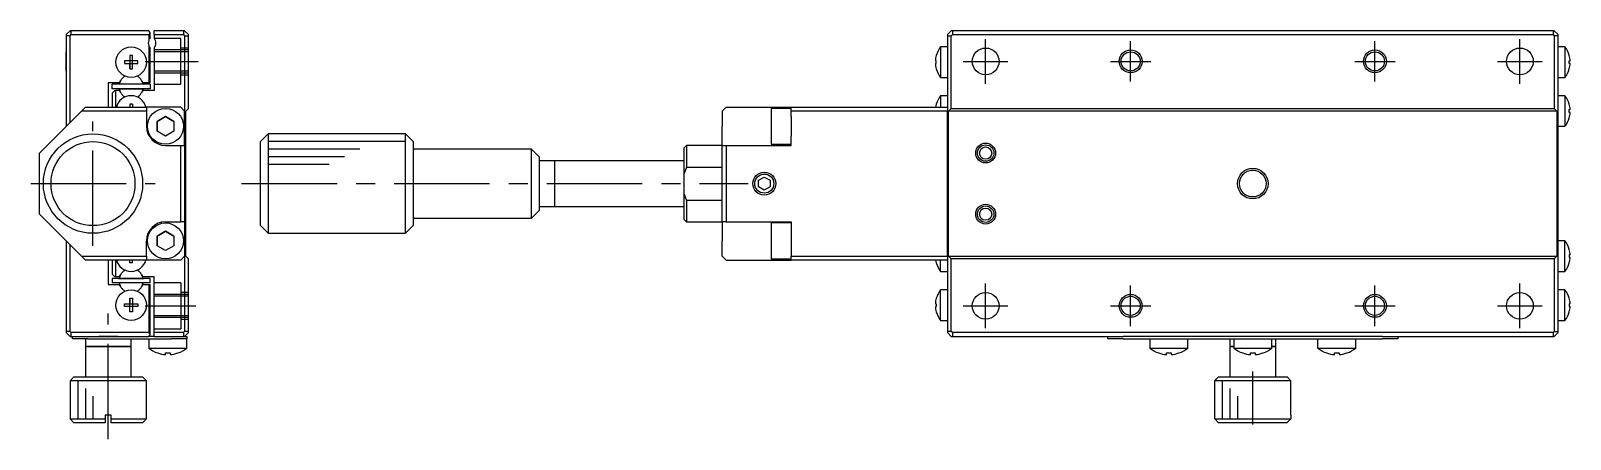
# Model space of a CAD drawing. Extents: x 14 to 441, y 13 to 135.
# Drawn here: x 239.1 to 440.8, y 57.2 to 110.7 of the extents above; entities that cross this region are included whole.
import ezdxf

# ---------------------------------------------------------------- set-up
doc = ezdxf.new("R2010")
doc.units = 0
doc.header["$LTSCALE"] = 10
doc.linetypes.add('CENTER', pattern=[2, 1.25, -0.25, 0.25, -0.25])
doc.linetypes.add('DASHED', pattern=[3.5, 2, -1.5])
doc.layers.get('0').update_dxf_attribs({"linetype": 'CONTINUOUS'})
doc.layers.add('CENTER', color=1, linetype='CENTER')

msp = doc.modelspace()

# ---------------------------------------------------------------- linework, layer by layer
at = {"color": 7, "linetype": 'CONTINUOUS'}
for p, q in [((244.25, 110.65), (243.75, 110.15)), ((243.75, 110.15), (243.75, 110)), ((244.25, 110), (243.75, 110)), ((243.75, 110), (243.75, 98.15)), ((244.4, 110.65), (244.25, 110.65)), ((244.25, 110), (244.4, 110.15)), ((244.25, 98.65), (244.25, 110)), ((244.4, 110.15), (244.4, 110.65)), ((254.55, 110.65), (244.4, 110.65)), ((244.4, 110.15), (254.55, 110.15)), ((254.75, 110.45), (254.55, 110.65)), ((254.55, 110.15), (254.75, 110.35)), ((254.55, 110.15), (254.55, 109.36225)), ((254.75, 110.35), (254.75, 110.45)), ((254.75, 109.711438), (254.75, 110.35)), ((255.25, 110.15), (255.25, 110.65)), ((259.1, 110.65), (255.25, 110.65)), ((255.25, 110.15), (255.25, 109.711438)), ((255.25, 110.15), (259.1, 110.15)), ((259.1, 110.65), (259.1, 110.15)), ((259.25, 110.65), (259.1, 110.65)), ((259.1, 110.15), (259.25, 110)), ((259.25, 110.65), (259.75, 110.15)), ((259.25, 110), (259.25, 100.15)), ((259.25, 110), (259.75, 110)), ((259.75, 110), (259.75, 110.15)), ((259.75, 100.5), (259.75, 110)), ((359.705071, 110.65), (359.205071, 110.15)), ((359.205071, 110.15), (359.205071, 110)), ((359.205071, 110), (359.205071, 107.35)), ((359.205071, 110), (359.705071, 110)), ((359.855071, 110.65), (359.705071, 110.65)), ((359.705071, 110), (359.855071, 110.15)), ((359.705071, 100.5), (359.705071, 110)), ((359.855071, 110.65), (359.855071, 110.15)), ((438.555071, 110.65), (359.855071, 110.65)), ((359.855071, 110.15), (438.555071, 110.15)), ((438.555071, 110.65), (438.555071, 110.15)), ((438.705071, 110.65), (438.555071, 110.65)), ((438.555071, 110.15), (438.705071, 110)), ((439.205071, 110.15), (438.705071, 110.65)), ((438.705071, 110), (438.705071, 100.5)), ((439.205071, 110), (438.705071, 110)), ((439.205071, 110), (439.205071, 110.15)), ((439.205071, 107.35), (439.205071, 110)), ((252.43, 107.436361), (252.07, 107.436361)), ((252.07, 107.436361), (252.07, 106.73)), ((252.07, 107.436361), (252.07, 106.73)), ((252.43, 106.73), (252.43, 107.436361)), ((254.55, 108.73775), (254.55, 103.85)), ((254.75, 103.85), (254.75, 108.388562)), ((255.25, 108.388562), (255.25, 102.85)), ((357.735549, 107.436361), (357.730926, 107.438616)), ((358.307071, 108.55), (358.307071, 104.55)), ((359.205071, 108.55), (358.307071, 108.55)), ((359.205071, 107.35), (359.205071, 105.75)), ((364.005317, 108.388562), (364.404824, 108.388562)), ((434.005317, 108.388562), (434.404824, 108.388562)), ((440.10307, 108.55), (439.205071, 108.55)), ((439.205071, 105.75), (439.205071, 107.35)), ((440.10307, 108.55), (440.10307, 104.55)), ((440.674592, 107.436361), (440.679215, 107.438616)), ((252.07, 106.73), (251.363639, 106.73)), ((251.363639, 106.73), (251.363639, 106.37)), ((251.363639, 106.37), (252.07, 106.37)), ((252.080372, 106.719628), (252.07, 106.73)), ((252.080372, 106.380372), (252.07, 106.37)), ((252.07, 106.37), (252.07, 105.663639)), ((252.07, 105.663639), (252.07, 106.37)), ((252.07, 105.663639), (252.43, 105.663639)), ((252.419628, 106.719628), (252.080372, 106.719628)), ((252.080372, 106.719628), (252.080372, 106.380372)), ((252.080372, 106.380372), (252.419628, 106.380372)), ((252.419628, 106.719628), (252.43, 106.73)), ((252.419628, 106.380372), (252.419628, 106.719628)), ((252.419628, 106.380372), (252.43, 106.37)), ((253.136361, 106.73), (252.43, 106.73)), ((252.43, 105.663639), (252.43, 106.37)), ((252.43, 106.37), (253.136361, 106.37)), ((253.136361, 106.37), (253.136361, 106.73)), ((357.735549, 106.73), (357.615212, 106.73)), ((357.615212, 106.37), (357.735549, 106.37)), ((357.730926, 105.661384), (357.735549, 105.663639)), ((357.735549, 106.37), (357.735549, 106.73)), ((359.205071, 105.75), (359.205071, 100.95)), ((439.205071, 100.95), (439.205071, 105.75)), ((440.674592, 106.73), (440.794929, 106.73)), ((440.674592, 106.37), (440.674592, 106.73)), ((440.794929, 106.37), (440.674592, 106.37)), ((440.679215, 105.661384), (440.674592, 105.663639)), ((250.705588, 103.85), (249.25, 103.85)), ((249.25, 103.85), (249.25, 100.65)), ((254.75, 103.65), (249.75, 103.65)), ((249.75, 103.05), (249.75, 103.65)), ((254.75, 103.05), (249.75, 103.05)), ((250.691104, 103.05), (249.75, 103.05)), ((250.6, 103.049998), (250.691104, 103.049998)), ((250.6, 103.049998), (250.691104, 103.049998)), ((250.6, 103.049998), (250.691104, 103.049998)), ((250.6, 103.049998), (250.691104, 103.049998)), ((250.6, 103.049998), (250.691104, 103.049998)), ((250.6, 103.049998), (250.691104, 103.049998)), ((250.6, 103.049998), (250.691104, 103.049998)), ((250.6, 103.049998), (250.691104, 103.049998)), ((250.6, 103.049998), (250.691104, 103.049998)), ((250.6, 103.049998), (250.691104, 103.049998)), ((250.6, 103.049998), (250.691104, 103.049998)), ((250.6, 103.049998), (250.691104, 103.049998)), ((250.6, 103.049998), (253.9, 103.049998)), ((250.6, 103.049998), (250.691104, 103.049998)), ((250.6, 103.049998), (250.691104, 103.049998)), ((250.6, 103.049998), (250.691104, 103.049998)), ((250.6, 103.049998), (250.691104, 103.049998)), ((250.6, 103.049998), (250.691104, 103.049998)), ((250.6, 103.049998), (250.691104, 103.049998)), ((250.6, 103.049998), (250.691104, 103.049998)), ((250.6, 103.049998), (250.691104, 103.049998)), ((250.6, 103.049998), (250.691104, 103.049998)), ((250.6, 103.049998), (250.691104, 103.049998)), ((250.705588, 103.85), (250.875185, 104.14375)), ((253.624815, 104.14375), (253.794412, 103.85)), ((254.55, 103.85), (253.794412, 103.85)), ((254.75, 103.05), (253.808896, 103.05)), ((253.808896, 103.049998), (253.9, 103.049998)), ((253.808896, 103.049998), (253.9, 103.049998)), ((253.808896, 103.049998), (253.9, 103.049998)), ((253.808896, 103.049998), (253.9, 103.049998)), ((253.808896, 103.049998), (253.9, 103.049998)), ((253.808896, 103.049998), (253.9, 103.049998)), ((253.808896, 103.049998), (253.9, 103.049998)), ((253.808896, 103.049998), (253.9, 103.049998)), ((253.808896, 103.049998), (253.9, 103.049998)), ((253.808896, 103.049998), (253.9, 103.049998)), ((253.808896, 103.049998), (253.9, 103.049998)), ((253.808896, 103.049998), (253.9, 103.049998)), ((253.808896, 103.049998), (253.9, 103.049998)), ((253.808896, 103.049998), (253.9, 103.049998)), ((253.808896, 103.049998), (253.9, 103.049998)), ((253.808896, 103.049998), (253.9, 103.049998)), ((253.808896, 103.049998), (253.9, 103.049998)), ((253.808896, 103.049998), (253.9, 103.049998)), ((253.808896, 103.049998), (253.9, 103.049998)), ((253.808896, 103.049998), (253.9, 103.049998)), ((253.808896, 103.049998), (253.9, 103.049998)), ((253.808896, 103.049998), (253.9, 103.049998)), ((253.808896, 103.049998), (253.9, 103.049998)), ((253.808896, 103.049998), (253.9, 103.049998)), ((253.808896, 103.049998), (253.9, 103.049998)), ((253.808896, 103.049998), (253.9, 103.049998)), ((253.808896, 103.049998), (253.9, 103.049998)), ((253.808896, 103.049998), (253.9, 103.049998)), ((253.808896, 103.049998), (253.9, 103.049998)), ((253.808896, 103.049998), (253.9, 103.049998)), ((253.808896, 103.049998), (253.9, 103.049998)), ((254.75, 103.85), (254.55, 103.85)), ((254.75, 103.65), (254.75, 103.05)), ((358.307071, 104.55), (359.205071, 104.55)), ((439.205071, 104.55), (440.10307, 104.55)), ((250.1, 102.85), (249.75, 102.5)), ((249.75, 102.5), (249.75, 100.65)), ((250.1, 102.85), (250.25, 102.85)), ((250.705588, 102.85), (250.25, 102.85)), ((250.25, 100.65), (250.25, 102.85)), ((250.875185, 102.55625), (250.705588, 102.85)), ((252.43, 101.036361), (252.07, 101.036361)), ((252.07, 101.036361), (252.07, 100.65)), ((252.07, 101.036361), (252.07, 100.65)), ((252.43, 101.036361), (252.43, 100.65)), ((253.794412, 102.85), (253.624815, 102.55625)), ((255.25, 102.85), (253.794412, 102.85)), ((357.735549, 101.036361), (357.730926, 101.038616)), ((358.307071, 102.15), (358.307071, 100.65)), ((359.205071, 102.15), (358.307071, 102.15)), ((359.205071, 100.95), (359.205071, 100.15)), ((440.10307, 102.15), (439.205071, 102.15)), ((439.205071, 99.35), (439.205071, 100.95)), ((440.10307, 102.15), (440.10307, 98.15)), ((440.674592, 101.036361), (440.679215, 101.038616)), ((245.75, 100.15), (240.25, 94.65)), ((245.75, 100.15), (246.25, 100.65)), ((254.25, 100.15), (245.75, 100.15)), ((246.25, 100.65), (254.25, 100.65)), ((254.25, 100.65), (254.25, 100.15)), ((258.75, 100.65), (254.25, 100.65)), ((254.25, 100.15), (254.25, 98.15)), ((255.65, 98.785085), (256.75, 99.420171)), ((256.75, 99.420171), (255.65, 98.785085)), ((256.75, 99.420171), (257.85, 98.785085)), ((257.85, 98.785085), (256.75, 99.420171)), ((259.25, 100.15), (258.75, 100.65)), ((259.25, 95.65), (259.25, 100.15)), ((259.4, 100.15), (259.75, 100.5)), ((259.4, 81.15), (259.4, 100.15)), ((330.205071, 100.65), (329.705071, 100.15)), ((329.705071, 100.15), (329.705071, 98.15)), ((330.205071, 100.65), (338.705071, 100.65)), ((336.105071, 100.5), (336.105071, 98.15)), ((338.705071, 100.5), (336.105071, 100.5)), ((338.705071, 100.15), (338.705071, 100.65)), ((338.705071, 100.65), (359.205071, 100.65)), ((338.705071, 99.45), (338.705071, 100.15)), ((359.205071, 100.15), (338.705071, 100.15)), ((338.705071, 99.45), (338.705071, 96.85)), ((359.205071, 99.35), (359.205071, 100.15)), ((359.205071, 100.15), (359.205071, 99.35)), ((359.205071, 81.95), (359.205071, 99.35)), ((359.205071, 99.35), (359.205071, 81.95)), ((359.355071, 100.15), (359.705071, 100.5)), ((359.355071, 81.15), (359.355071, 100.15)), ((439.055071, 100.15), (359.355071, 100.15)), ((359.705071, 100.5), (438.705071, 100.5)), ((438.705071, 100.5), (439.055071, 100.15)), ((439.055071, 100.15), (439.055071, 81.15)), ((439.205071, 81.95), (439.205071, 99.35)), ((440.674592, 100.33), (440.794929, 100.33)), ((440.674592, 99.97), (440.674592, 100.33)), ((440.794929, 99.97), (440.674592, 99.97)), ((440.679215, 99.261384), (440.674592, 99.263639)), ((255.65, 97.514915), (255.65, 98.785085)), ((255.65, 98.785085), (255.65, 97.514915)), ((256.75, 96.879829), (255.65, 97.514915)), ((257.85, 97.514915), (256.75, 96.879829)), ((257.85, 98.785085), (257.85, 97.514915)), ((270.205071, 97.15), (269.205071, 96.15)), ((270.205071, 97.15), (270.205071, 90.65)), ((288.205071, 97.15), (270.205071, 97.15)), ((288.205071, 90.65), (288.205071, 97.15)), ((289.205071, 96.15), (288.205071, 97.15)), ((329.705071, 95.65), (329.705071, 98.15)), ((336.105071, 98.15), (336.105071, 95.8)), ((338.705071, 95.65), (338.705071, 96.85)), ((439.205071, 98.15), (440.10307, 98.15)), ((256.75, 95.65), (258.75, 95.65)), ((258.75, 85.65), (258.75, 95.65)), ((258.75, 95.65), (259.25, 95.65)), ((259.25, 95.65), (259.25, 85.65)), ((269.205071, 90.65), (269.205071, 96.15)), ((289.205071, 96.15), (289.205071, 90.65)), ((304.705071, 95.15), (289.205071, 95.15)), ((304.705071, 90.65), (304.705071, 95.15)), ((305.705071, 94.15), (304.705071, 95.15)), ((325.005071, 95.65), (324.705071, 95.35)), ((324.705071, 91.965656), (324.705071, 95.35)), ((325.005071, 95.65), (325.005071, 92.788605)), ((329.705071, 95.65), (325.005071, 95.65)), ((329.705071, 85.65), (329.705071, 95.65)), ((329.705071, 95.65), (330.205071, 95.65)), ((330.205071, 95.65), (330.205071, 85.65)), ((330.205071, 95.65), (338.705071, 95.65)), ((336.105071, 95.8), (338.705071, 95.8)), ((240.25, 86.65), (240.25, 94.65)), ((305.705071, 94.15), (305.705071, 90.65)), ((307.705071, 93.65), (305.705071, 93.65)), ((307.705071, 93.65), (307.700071, 93.65)), ((307.705071, 93.650005), (307.705071, 90.750027)), ((307.710071, 93.65), (307.705071, 93.65)), ((324.705071, 93.65), (307.705071, 93.65)), ((325.005071, 92.788605), (324.705071, 91.965656)), ((325.005071, 92.788605), (329.705071, 92.788605)), ((324.705071, 89.252835), (324.705071, 91.965656)), ((334.455071, 91.083013), (335.205071, 91.516025)), ((334.455071, 90.216987), (334.455071, 91.083013)), ((335.205071, 91.516025), (335.955071, 91.083013)), ((335.955071, 91.083013), (335.955071, 90.216987)), ((269.205071, 85.15), (269.205071, 90.65)), ((270.205071, 90.65), (270.205071, 84.15)), ((288.205071, 84.15), (288.205071, 90.65)), ((289.205071, 90.65), (289.205071, 85.15)), ((304.705071, 86.15), (304.705071, 90.65)), ((305.705071, 90.65), (305.705071, 87.15)), ((307.705071, 90.750027), (307.705071, 90.65)), ((307.705071, 90.65), (307.705071, 90.549973)), ((307.705071, 90.549973), (307.705071, 87.649995)), ((324.705071, 85.95), (324.705071, 89.252835)), ((324.705071, 89.252835), (325.005071, 88.429885)), ((335.205071, 89.783975), (334.455071, 90.216987)), ((335.955071, 90.216987), (335.205071, 89.783975)), ((304.705071, 86.15), (305.705071, 87.15)), ((305.705071, 87.65), (307.705071, 87.65)), ((307.700071, 87.65), (307.705071, 87.65)), ((307.705071, 87.65), (307.710071, 87.65)), ((307.705071, 87.65), (324.705071, 87.65)), ((325.005071, 88.429885), (325.005071, 85.65)), ((329.705071, 88.429885), (325.005071, 88.429885)), ((240.25, 86.65), (245.75, 81.15)), ((256.75, 85.65), (258.75, 85.65)), ((259.25, 85.65), (258.75, 85.65)), ((259.25, 85.65), (259.25, 81.15)), ((269.205071, 85.15), (270.205071, 84.15)), ((288.205071, 84.15), (289.205071, 85.15)), ((289.205071, 86.15), (304.705071, 86.15)), ((324.705071, 85.95), (325.005071, 85.65)), ((325.005071, 85.65), (329.705071, 85.65)), ((330.205071, 85.65), (329.705071, 85.65)), ((329.705071, 85.65), (329.705071, 83.15)), ((330.205071, 85.65), (338.705071, 85.65)), ((336.105071, 85.5), (336.105071, 83.15)), ((338.705071, 85.5), (336.105071, 85.5)), ((338.705071, 85.65), (338.705071, 84.45)), ((243.75, 83.15), (243.75, 71.3)), ((254.25, 81.15), (254.25, 83.15)), ((255.65, 83.785085), (256.75, 84.420171)), ((256.75, 84.420171), (255.65, 83.785085)), ((255.65, 82.514915), (255.65, 83.785085)), ((255.65, 83.785085), (255.65, 82.514915)), ((256.75, 84.420171), (257.85, 83.785085)), ((257.85, 83.785085), (256.75, 84.420171)), ((257.85, 83.785085), (257.85, 82.514915)), ((270.205071, 84.15), (288.205071, 84.15)), ((329.705071, 81.15), (329.705071, 83.15)), ((336.105071, 83.15), (336.105071, 80.8)), ((338.705071, 84.45), (338.705071, 81.85)), ((440.10307, 83.15), (439.205071, 83.15)), ((440.10307, 79.15), (440.10307, 83.15)), ((244.25, 71.3), (244.25, 82.65)), ((245.75, 81.15), (254.25, 81.15)), ((246.25, 80.65), (245.75, 81.15)), ((254.25, 81.15), (254.25, 80.65)), ((256.75, 81.879829), (255.65, 82.514915)), ((257.85, 82.514915), (256.75, 81.879829)), ((258.75, 80.65), (259.25, 81.15)), ((259.25, 81.15), (259.25, 71.3)), ((259.75, 80.8), (259.4, 81.15)), ((259.75, 71.3), (259.75, 80.8)), ((329.705071, 81.15), (330.205071, 80.65)), ((336.105071, 80.8), (338.705071, 80.8)), ((338.705071, 81.85), (338.705071, 81.15)), ((338.705071, 81.15), (359.205071, 81.15)), ((338.705071, 80.65), (338.705071, 81.15)), ((359.205071, 81.15), (359.205071, 81.95)), ((359.205071, 81.95), (359.205071, 81.15)), ((359.205071, 81.15), (359.205071, 80.35)), ((359.705071, 80.8), (359.355071, 81.15)), ((359.355071, 81.15), (439.055071, 81.15)), ((359.705071, 71.3), (359.705071, 80.8)), ((438.705071, 80.8), (359.705071, 80.8)), ((439.055071, 81.15), (438.705071, 80.8)), ((438.705071, 80.8), (438.705071, 71.3)), ((439.205071, 80.35), (439.205071, 81.95)), ((440.679215, 82.038616), (440.674592, 82.036361)), ((440.794929, 81.33), (440.674592, 81.33)), ((440.674592, 81.33), (440.674592, 80.97)), ((440.674592, 80.97), (440.794929, 80.97)), ((254.25, 80.65), (246.25, 80.65)), ((249.25, 80.65), (249.25, 77.45)), ((249.75, 80.65), (249.75, 78.8)), ((249.75, 78.8), (250.1, 78.45)), ((250.25, 78.45), (250.25, 80.65)), ((250.705588, 78.45), (250.875185, 78.74375)), ((252.07, 80.263639), (252.07, 80.65)), ((252.07, 80.263639), (252.07, 80.65)), ((252.43, 80.263639), (252.07, 80.263639)), ((252.43, 80.263639), (252.43, 80.65)), ((253.624815, 78.74375), (253.794412, 78.45)), ((258.75, 80.65), (254.25, 80.65)), ((330.205071, 80.65), (338.705071, 80.65)), ((359.205071, 80.65), (338.705071, 80.65)), ((357.735549, 80.263639), (357.730926, 80.261384)), ((358.307071, 79.15), (358.307071, 80.65)), ((358.307071, 79.15), (359.205071, 79.15)), ((359.205071, 80.35), (359.205071, 75.55)), ((439.205071, 75.55), (439.205071, 80.35)), ((439.205071, 79.15), (440.10307, 79.15)), ((440.674592, 80.263639), (440.679215, 80.261384)), ((249.25, 77.45), (250.705588, 77.45)), ((249.75, 78.25), (249.75, 77.65)), ((254.75, 78.25), (249.75, 78.25)), ((250.691104, 78.25), (249.75, 78.25)), ((254.75, 77.65), (249.75, 77.65)), ((250.25, 78.45), (250.1, 78.45)), ((250.705588, 78.45), (250.25, 78.45)), ((250.6, 78.250002), (250.691104, 78.250002)), ((250.6, 78.250002), (250.691104, 78.250002)), ((250.6, 78.250002), (250.691104, 78.250002)), ((250.6, 78.250002), (250.691104, 78.250002)), ((250.6, 78.250002), (250.691104, 78.250002)), ((250.6, 78.250002), (250.691104, 78.250002)), ((250.6, 78.250002), (250.691104, 78.250002)), ((250.6, 78.250002), (250.691104, 78.250002)), ((250.6, 78.250002), (250.691104, 78.250002)), ((250.6, 78.250002), (250.691104, 78.250002)), ((250.6, 78.250002), (250.691104, 78.250002)), ((250.6, 78.250002), (250.691104, 78.250002)), ((250.6, 78.250002), (253.9, 78.250002)), ((250.6, 78.250002), (250.691104, 78.250002)), ((250.6, 78.250002), (250.691104, 78.250002)), ((250.6, 78.250002), (250.691104, 78.250002)), ((250.6, 78.250002), (250.691104, 78.250002)), ((250.6, 78.250002), (250.691104, 78.250002)), ((250.6, 78.250002), (250.691104, 78.250002)), ((250.6, 78.250002), (250.691104, 78.250002)), ((250.6, 78.250002), (250.691104, 78.250002)), ((250.6, 78.250002), (250.691104, 78.250002)), ((250.6, 78.250002), (250.691104, 78.250002)), ((250.6, 78.250002), (250.691104, 78.250002)), ((250.875185, 77.15625), (250.705588, 77.45)), ((253.794412, 77.45), (253.624815, 77.15625)), ((255.25, 78.45), (253.794412, 78.45)), ((253.794412, 77.45), (254.55, 77.45)), ((253.808896, 78.250002), (253.9, 78.250002)), ((253.808896, 78.250002), (253.9, 78.250002)), ((253.808896, 78.250002), (253.9, 78.250002)), ((253.808896, 78.250002), (253.9, 78.250002)), ((253.808896, 78.250002), (253.9, 78.250002)), ((253.808896, 78.250002), (253.9, 78.250002)), ((253.808896, 78.250002), (253.9, 78.250002)), ((253.808896, 78.250002), (253.9, 78.250002)), ((253.808896, 78.250002), (253.9, 78.250002)), ((253.808896, 78.250002), (253.9, 78.250002)), ((253.808896, 78.250002), (253.9, 78.250002)), ((253.808896, 78.250002), (253.9, 78.250002)), ((253.808896, 78.250002), (253.9, 78.250002)), ((253.808896, 78.250002), (253.9, 78.250002)), ((253.808896, 78.250002), (253.9, 78.250002)), ((253.808896, 78.250002), (253.9, 78.250002)), ((253.808896, 78.250002), (253.9, 78.250002)), ((253.808896, 78.250002), (253.9, 78.250002)), ((253.808896, 78.250002), (253.9, 78.250002)), ((253.808896, 78.250002), (253.9, 78.250002)), ((253.808896, 78.250002), (253.9, 78.250002)), ((253.808896, 78.250002), (253.9, 78.250002)), ((253.808896, 78.250002), (253.9, 78.250002)), ((253.808896, 78.250002), (253.9, 78.250002)), ((253.808896, 78.250002), (253.9, 78.250002)), ((253.808896, 78.250002), (253.9, 78.250002)), ((253.808896, 78.250002), (253.9, 78.250002)), ((253.808896, 78.250002), (253.9, 78.250002)), ((253.808896, 78.250002), (253.9, 78.250002)), ((253.808896, 78.250002), (253.9, 78.250002)), ((253.808896, 78.250002), (253.9, 78.250002)), ((254.75, 78.25), (253.808896, 78.25)), ((254.55, 77.45), (254.55, 71.15)), ((254.55, 77.45), (254.75, 77.45)), ((254.75, 77.65), (254.75, 78.25)), ((254.75, 70.95), (254.75, 77.45)), ((255.25, 71.15), (255.25, 78.45)), ((358.307071, 72.75), (358.307071, 76.75)), ((359.205071, 76.75), (358.307071, 76.75)), ((440.10307, 76.75), (439.205071, 76.75)), ((440.10307, 72.75), (440.10307, 76.75)), ((251.363639, 74.57), (251.363639, 74.93)), ((251.363639, 74.93), (252.07, 74.93)), ((252.07, 75.636361), (252.43, 75.636361)), ((252.07, 74.93), (252.07, 75.636361)), ((252.07, 75.636361), (252.07, 74.93)), ((252.080372, 74.919628), (252.07, 74.93)), ((252.080372, 74.919628), (252.419628, 74.919628)), ((252.080372, 74.580372), (252.080372, 74.919628)), ((252.419628, 74.919628), (252.43, 74.93)), ((252.419628, 74.919628), (252.419628, 74.580372)), ((252.43, 75.636361), (252.43, 74.93)), ((252.43, 74.93), (253.136361, 74.93)), ((253.136361, 74.93), (253.136361, 74.57)), ((357.615212, 74.93), (357.735549, 74.93)), ((357.730926, 75.638616), (357.735549, 75.636361)), ((357.735549, 74.93), (357.735549, 74.57)), ((359.205071, 75.55), (359.205071, 73.95)), ((439.205071, 73.95), (439.205071, 75.55)), ((440.679215, 75.638616), (440.674592, 75.636361)), ((440.794929, 74.93), (440.674592, 74.93)), ((440.674592, 74.93), (440.674592, 74.57)), ((252.07, 74.57), (251.363639, 74.57)), ((252.080372, 74.580372), (252.07, 74.57)), ((252.07, 73.863639), (252.07, 74.57)), ((252.07, 73.863639), (252.07, 74.57)), ((252.43, 73.863639), (252.07, 73.863639)), ((252.419628, 74.580372), (252.080372, 74.580372)), ((252.419628, 74.580372), (252.43, 74.57)), ((252.43, 74.57), (252.43, 73.863639)), ((253.136361, 74.57), (252.43, 74.57)), ((357.735549, 74.57), (357.615212, 74.57)), ((357.735549, 73.863639), (357.730926, 73.861384)), ((358.307071, 72.75), (359.205071, 72.75)), ((359.205071, 73.95), (359.205071, 71.3)), ((439.205071, 71.3), (439.205071, 73.95)), ((439.205071, 72.75), (440.10307, 72.75)), ((440.674592, 74.57), (440.794929, 74.57)), ((440.674592, 73.863639), (440.679215, 73.861384)), ((243.75, 71.3), (243.75, 71.15)), ((244.25, 71.3), (243.75, 71.3)), ((244.25, 70.65), (243.75, 71.15)), ((244.4, 71.15), (244.25, 71.3)), ((244.25, 70.65), (244.4, 70.65)), ((254.55, 71.15), (244.4, 71.15)), ((244.4, 70.65), (244.4, 71.15)), ((244.4, 70.65), (254.55, 70.65)), ((244.55, 70.35), (244.55, 70.65)), ((254.75, 70.95), (254.55, 71.15)), ((254.55, 70.65), (254.75, 70.85)), ((255.25, 70.65), (254.55, 70.65)), ((254.75, 70.85), (254.75, 70.95)), ((259.1, 71.15), (255.25, 71.15)), ((255.25, 70.65), (255.25, 71.15)), ((255.25, 70.65), (259.1, 70.65)), ((259.25, 71.3), (259.1, 71.15)), ((259.1, 71.15), (259.1, 70.65)), ((259.1, 70.65), (259.25, 70.65)), ((259.75, 71.3), (259.25, 71.3)), ((259.75, 71.15), (259.25, 70.65)), ((259.25, 70.65), (259.55, 70.65)), ((259.55, 70.65), (259.55, 70.35)), ((259.75, 71.15), (259.75, 71.3)), ((359.705071, 71.3), (359.205071, 71.3)), ((359.205071, 71.3), (359.205071, 71.15)), ((359.205071, 71.15), (359.705071, 70.65)), ((359.855071, 71.15), (359.705071, 71.3)), ((359.705071, 70.65), (359.855071, 70.65)), ((438.555071, 71.15), (359.855071, 71.15)), ((359.855071, 71.15), (359.855071, 70.65)), ((359.855071, 70.65), (381.151505, 70.65)), ((380.205071, 70.35), (380.205071, 70.65)), ((381.151505, 70.65), (382.205071, 70.65)), ((416.205071, 70.65), (382.205071, 70.65)), ((416.205071, 70.65), (417.258636, 70.65)), ((417.258636, 70.65), (438.555071, 70.65)), ((418.205071, 70.65), (418.205071, 70.35)), ((438.705071, 71.3), (438.555071, 71.15)), ((438.555071, 71.15), (438.555071, 70.65)), ((438.555071, 70.65), (438.705071, 70.65)), ((438.705071, 71.3), (439.205071, 71.3)), ((438.705071, 70.65), (439.205071, 71.15)), ((439.205071, 71.15), (439.205071, 71.3)), ((246.55, 70.35), (244.55, 70.35)), ((246.25, 70.35), (246.25, 69.35)), ((249.25, 69.35), (246.25, 69.35)), ((246.25, 69.35), (249.25, 69.35)), ((246.25, 69.35), (246.25, 65.35)), ((246.55, 70.35), (257.55, 70.35)), ((252.25, 69.35), (249.25, 69.35)), ((249.25, 69.35), (252.25, 69.35)), ((252.25, 69.35), (252.25, 70.35)), ((252.25, 65.35), (252.25, 69.35)), ((254.55, 70.35), (254.55, 69.127501)), ((254.55, 69.127501), (259.55, 69.127501)), ((259.55, 70.35), (257.55, 70.35)), ((259.55, 69.127501), (259.55, 70.35)), ((382.205071, 70.35), (380.205071, 70.35)), ((382.205071, 70.35), (388.205071, 70.35)), ((385.705071, 70.35), (385.705071, 69.127501)), ((385.705071, 69.127501), (390.705071, 69.127501)), ((388.205071, 70.35), (399.205071, 70.35)), ((390.705071, 69.127501), (390.705071, 70.35)), ((396.205071, 70.35), (396.205071, 69.35)), ((396.705071, 69.35), (396.205071, 69.35)), ((396.205071, 69.35), (396.705071, 69.35)), ((396.205071, 69.35), (396.205071, 65.35)), ((396.705071, 70.35), (396.705071, 69.127501)), ((396.705071, 69.127501), (401.705071, 69.127501)), ((399.205071, 70.35), (410.205071, 70.35)), ((401.705071, 69.127501), (401.705071, 70.35)), ((402.205071, 69.35), (401.705071, 69.35)), ((401.705071, 69.35), (402.205071, 69.35)), ((402.205071, 69.35), (402.205071, 70.35)), ((402.205071, 65.35), (402.205071, 69.35)), ((407.705071, 70.35), (407.705071, 69.127501)), ((407.705071, 69.127501), (412.705071, 69.127501)), ((410.205071, 70.35), (416.205071, 70.35)), ((412.705071, 69.127501), (412.705071, 70.35)), ((418.205071, 70.35), (416.205071, 70.35)), ((255.7, 68.484698), (255.733755, 68.484698)), ((256.75, 68.484698), (257.35, 68.484698)), ((256.75, 68.272564), (256.75, 68.484698)), ((257.35, 68.484698), (257.35, 68.272564)), ((258.366245, 68.484698), (258.4, 68.484698)), ((386.855071, 68.484698), (386.888826, 68.484698)), ((387.905071, 68.484698), (388.505071, 68.484698)), ((387.905071, 68.272564), (387.905071, 68.484698)), ((388.505071, 68.484698), (388.505071, 68.272564)), ((389.521315, 68.484698), (389.555071, 68.484698)), ((397.855071, 68.484698), (397.888826, 68.484698)), ((398.905071, 68.484698), (399.505071, 68.484698)), ((398.905071, 68.272564), (398.905071, 68.484698)), ((399.505071, 68.484698), (399.505071, 68.272564)), ((400.521315, 68.484698), (400.555071, 68.484698)), ((408.855071, 68.484698), (408.888826, 68.484698)), ((409.905071, 68.484698), (410.505071, 68.484698)), ((409.905071, 68.272564), (409.905071, 68.484698)), ((410.505071, 68.484698), (410.505071, 68.272564)), ((411.521315, 68.484698), (411.555071, 68.484698)), ((244.75, 65.35), (244.25, 64.85)), ((249.25, 64.85), (244.25, 64.85)), ((244.25, 64.85), (244.25, 59.85)), ((244.75, 65.35), (249.25, 65.35)), ((249.25, 65.35), (253.75, 65.35)), ((254.25, 64.85), (249.25, 64.85)), ((254.25, 64.85), (253.75, 65.35)), ((254.25, 59.85), (254.25, 64.85)), ((394.705071, 65.35), (394.205071, 64.85)), ((404.205071, 64.85), (394.205071, 64.85)), ((394.205071, 64.85), (394.205071, 60.35)), ((394.705071, 65.35), (403.705071, 65.35)), ((404.205071, 64.85), (403.705071, 65.35)), ((404.205071, 60.35), (404.205071, 64.85)), ((244.25, 59.85), (248.85, 59.85)), ((244.25, 59.85), (244.75, 59.35)), ((248.85, 59.35), (244.75, 59.35)), ((249.65, 60.35), (248.85, 60.35)), ((248.85, 60.35), (248.85, 59.85)), ((248.85, 59.85), (248.85, 59.35)), ((249.65, 59.85), (249.65, 60.35)), ((249.65, 59.85), (254.25, 59.85)), ((249.65, 59.35), (249.65, 59.85)), ((253.75, 59.35), (249.65, 59.35)), ((253.75, 59.35), (254.25, 59.85)), ((394.221096, 60.35), (394.205071, 60.35)), ((394.221096, 59.85), (394.221096, 60.35)), ((394.722884, 59.35), (394.221096, 59.85)), ((394.221096, 59.85), (404.189045, 59.85)), ((403.687258, 59.35), (394.722884, 59.35)), ((404.189045, 59.85), (403.687258, 59.35)), ((404.205071, 60.35), (404.189045, 60.35)), ((404.189045, 60.35), (404.189045, 59.85))]:
    msp.add_line(p, q, dxfattribs=at)
at = {"color": 3, "linetype": 'DASHED'}
for p, q in [((258.75, 109.65), (255.300276, 109.65)), ((258.75, 103.65), (258.75, 109.65)), ((243.75, 105.4), (243.75, 107.9)), ((243.75, 105.4), (243.75, 107.9)), ((243.75, 105.4), (243.75, 107.9)), ((255.750005, 108.149995), (255.25, 108.149995)), ((259.75, 107.9), (255.25, 107.9)), ((259.75, 108.149995), (255.750005, 108.149995)), ((259.75, 108.4), (258.75, 108.4)), ((255.25, 105.4), (259.75, 105.4)), ((255.25, 105.150005), (259.75, 105.150005)), ((258.75, 104.9), (259.75, 104.9)), ((255.25, 103.65), (258.75, 103.65)), ((258.75, 77.65), (255.25, 77.65)), ((258.75, 77.65), (258.75, 71.65)), ((259.75, 76.149995), (255.25, 76.149995)), ((259.75, 75.9), (255.25, 75.9)), ((259.75, 76.4), (258.75, 76.4)), ((255.25, 73.4), (259.75, 73.4)), ((255.25, 73.150005), (255.750005, 73.150005)), ((255.750005, 73.150005), (259.75, 73.150005)), ((258.75, 72.9), (259.75, 72.9)), ((250.5, 70.65), (248, 70.65)), ((255.25, 71.65), (258.75, 71.65))]:
    msp.add_line(p, q, dxfattribs=at)
at = {"color": 3, "linetype": 'CONTINUOUS'}
for p, q in [((288.205071, 96.15), (270.205071, 96.15)), ((282.205071, 95.15), (270.205071, 95.15)), ((280.205071, 94.15), (270.205071, 94.15)), ((278.205071, 93.15), (270.205071, 93.15)), ((245.25, 64.85), (245.25, 59.85)), ((395.205071, 64.85), (395.205071, 59.85)), ((246.25, 63.85), (246.25, 59.85)), ((247.25, 62.85), (247.25, 59.85)), ((396.205071, 63.85), (396.205071, 59.85)), ((397.205071, 62.85), (397.205071, 59.85))]:
    msp.add_line(p, q, dxfattribs=at)
at = {"color": 7, "linetype": 'CONTINUOUS'}
for centre, radius in [((252.25, 106.55), 2), ((364.205071, 106.65), 1.75), ((383.205071, 106.65), 1.25), ((415.205071, 106.65), 1.25), ((434.205071, 106.65), 1.75), ((256.75, 98.15), 2.35), ((247.25, 90.65), 6.5), ((247.25, 90.65), 5.5), ((364.205071, 94.65), 1.075), ((364.205071, 94.65), 0.8), ((335.205071, 90.65), 1.25), ((399.205071, 90.65), 2), ((399.205071, 90.65), 1.75), ((364.205071, 86.65), 1.075), ((364.205071, 86.65), 0.8), ((256.75, 83.15), 2.35), ((252.25, 74.75), 2), ((364.205071, 74.65), 1.75), ((383.205071, 74.65), 1.25), ((415.205071, 74.65), 1.25), ((434.205071, 74.65), 1.75)]:
    msp.add_circle(centre, radius, dxfattribs=at)
at = {"color": 3, "linetype": 'CONTINUOUS'}
for centre, radius in [((383.205071, 106.65), 1.5), ((415.205071, 106.65), 1.5), ((364.205071, 94.65), 1.3), ((335.205071, 90.65), 1.5), ((364.205071, 86.65), 1.3), ((383.205071, 74.65), 1.5), ((415.205071, 74.65), 1.5)]:
    msp.add_circle(centre, radius, dxfattribs=at)
at = {"color": 7, "linetype": 'CONTINUOUS'}
for centre, radius, start, end in [((255.5, 109.05), 1, 161.805128, 198.194872), ((255.5, 109.05), 1, 138.590378, 161.805128), ((254.5, 109.05), 1, 318.590378, 41.409622), ((255.5, 109.05), 1, 198.194872, 221.409622), ((360.805071, 106.55), 3.194933, 163.893288, 176.770291), ((360.805071, 106.55), 3.2, 141.317813, 163.877467), ((437.605071, 106.55), 3.2, 16.122533, 38.682187), ((437.605071, 106.55), 3.194933, 3.229709, 16.106712), ((360.805071, 106.55), 3.194933, 183.229709, 196.106712), ((360.805071, 106.55), 3.2, 196.122533, 218.682187), ((437.605071, 106.55), 3.2, 321.317813, 343.877467), ((437.605071, 106.55), 3.194933, 343.893288, 356.770291), ((252.25, 103.349999), 1.5875, 149.999969, 169.106911), ((252.25, 103.349999), 1.5875, 190.893083, 210), ((252.25, 103.35), 1.5875, 135, 150), ((252.364905, 103.235095), 1.75, 121.881533, 135), ((252.25, 103.349999), 1.5875, 120.433182, 134.999975), ((252.25, 103.349999), 1.5875, 45.000025, 59.566818), ((252.135095, 103.235095), 1.75, 45, 58.118467), ((252.25, 103.35), 1.5875, 30, 45), ((252.25, 103.349999), 1.5875, 10.893062, 30), ((252.25, 103.349999), 1.5875, 330.000031, 349.106903), ((252.25, 100.15), 2, 14.477512, 165.522488), ((252.25, 103.35), 1.5875, 210, 225), ((252.364905, 103.464905), 1.75, 225, 238.118467), ((252.25, 103.349999), 1.5875, 225.000249, 239.566737), ((252.25, 103.349999), 1.5875, 300.433263, 314.999751), ((252.135095, 103.464905), 1.75, 301.881533, 315), ((252.25, 103.35), 1.5875, 315, 330), ((360.805071, 100.15), 3.194933, 163.893288, 170.996327), ((360.805071, 100.15), 3.2, 141.317813, 163.877467), ((437.605071, 100.15), 3.2, 16.122533, 38.682187), ((437.605071, 100.15), 3.194933, 3.229709, 16.106712), ((437.605071, 100.15), 3.2, 321.317813, 343.877467), ((437.605071, 100.15), 3.194933, 343.893288, 356.770291), ((256.75, 98.15), 2.5, 180, 270), ((256.75, 83.15), 2.5, 90, 180), ((437.605071, 81.15), 3.2, 16.122533, 38.682187), ((437.605071, 81.15), 3.194933, 3.229709, 16.106712), ((437.605071, 81.15), 3.194933, 343.893288, 356.770291), ((252.25, 81.15), 2, 194.477512, 345.522488), ((252.25, 77.950001), 1.5875, 150.000031, 169.106954), ((252.25, 77.95), 1.5875, 135, 150), ((252.364905, 77.835095), 1.75, 121.881533, 135), ((252.25, 77.950001), 1.5875, 120.433263, 134.999751), ((252.25, 77.950001), 1.5875, 45.000249, 59.566737), ((252.135095, 77.835095), 1.75, 45, 58.118467), ((252.25, 77.95), 1.5875, 30, 45), ((252.25, 77.950001), 1.5875, 10.893133, 30), ((360.805071, 81.15), 3.194933, 189.003673, 196.106712), ((360.805071, 81.15), 3.2, 196.122533, 218.682187), ((437.605071, 81.15), 3.2, 321.317813, 343.877467), ((252.25, 77.950001), 1.5875, 190.893069, 210), ((252.25, 77.95), 1.5875, 210, 225), ((252.364905, 78.064905), 1.75, 225, 238.118467), ((252.25, 77.950001), 1.5875, 225.000025, 239.566818), ((252.25, 77.950001), 1.5875, 300.433182, 315.000249), ((252.135095, 78.064905), 1.75, 301.881533, 315), ((252.25, 77.95), 1.5875, 315, 330), ((252.25, 77.950001), 1.5875, 330, 349.10693), ((360.805071, 74.75), 3.2, 141.317813, 163.877467), ((437.605071, 74.75), 3.2, 16.122533, 38.682187), ((360.805071, 74.75), 3.194933, 163.893288, 176.770291), ((437.605071, 74.75), 3.194933, 3.229709, 16.106712), ((360.805071, 74.75), 3.194933, 183.229709, 196.106712), ((360.805071, 74.75), 3.2, 196.122533, 218.682187), ((437.605071, 74.75), 3.2, 321.317813, 343.877467), ((437.605071, 74.75), 3.194933, 343.893288, 356.770291), ((257.05, 72.25), 4, 231.317813, 250.275366), ((257.05, 72.25), 4, 289.724634, 308.682187), ((388.205071, 72.25), 4, 231.317813, 250.275366), ((388.205071, 72.25), 4, 289.724634, 308.682187), ((399.205071, 72.25), 4, 231.317813, 250.275366), ((399.205071, 72.25), 4, 289.724634, 308.682187), ((410.205071, 72.25), 4, 231.317813, 250.275366), ((410.205071, 72.25), 4, 289.724634, 308.682187), ((257.05, 72.25), 3.988734, 250.731797, 265.686606), ((257.05, 72.25), 3.988734, 274.313394, 289.268203), ((388.205071, 72.25), 3.988734, 250.731797, 265.686606), ((388.205071, 72.25), 3.988734, 274.313394, 289.268203), ((399.205071, 72.25), 3.988734, 250.731797, 265.686606), ((399.205071, 72.25), 3.988734, 274.313394, 289.268203), ((410.205071, 72.25), 3.988734, 250.731797, 265.686606), ((410.205071, 72.25), 3.988734, 274.313394, 289.268203)]:
    msp.add_arc(centre, radius, start, end, dxfattribs=at)
at = {"layer": 'CENTER', "color": 1, "linetype": 'CENTER'}
for p, q in [((364.205071, 103.725), (364.205071, 109.575)), ((383.205071, 104), (383.205071, 109.3)), ((415.205071, 104), (415.205071, 109.3)), ((434.205071, 103.725), (434.205071, 109.575)), ((254.075, 106.65), (261.05, 106.65)), ((361.280071, 106.65), (367.130071, 106.65)), ((380.555071, 106.65), (385.855071, 106.65)), ((412.555071, 106.65), (417.855071, 106.65)), ((431.280071, 106.65), (437.130071, 106.65)), ((247.25, 82.5), (247.25, 98.8)), ((239.1, 90.65), (255.4, 90.65)), ((266.72, 90.65), (333.09, 90.65)), ((364.205071, 71.725), (364.205071, 77.575)), ((383.205071, 72), (383.205071, 77.3)), ((415.205071, 72), (415.205071, 77.3)), ((434.205071, 71.725), (434.205071, 77.575)), ((254.075, 74.65), (260.71, 74.65)), ((361.280071, 74.65), (367.130071, 74.65)), ((380.555071, 74.65), (385.855071, 74.65)), ((412.555071, 74.65), (417.855071, 74.65)), ((431.280071, 74.65), (437.130071, 74.65)), ((249.25, 57.2), (249.25, 73.63)), ((399.205071, 59.125), (399.205071, 66.075))]:
    msp.add_line(p, q, dxfattribs=at)

doc.saveas('drawing.dxf')
